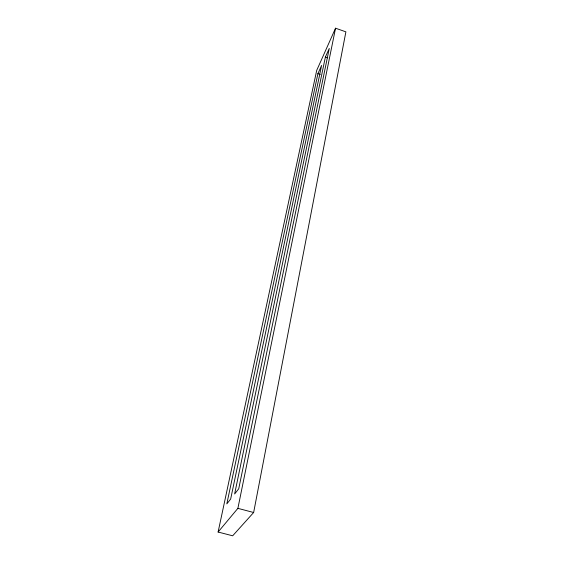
<?xml version="1.0" encoding="UTF-8"?>
<svg xmlns="http://www.w3.org/2000/svg" width="564" height="564" viewBox="0 0 564 564"><rect width="100%" height="100%" fill="white"/><g stroke="black" fill="none" stroke-linecap="round" stroke-linejoin="round"><path stroke-width="0.85" d="M253.645 512.5L345.894 31.845L335.545 28.2L316.7 70.394L218.106 532.035L232.671 535.8L253.645 512.5L237.888 508.347L218.106 532.035M237.888 508.347L335.545 28.2M325.386 57.035L234.631 493.993L238.727 488.784L329.256 48.441L325.386 57.035L327.754 57.852M317.906 73.651L226.82 503.913L230.662 499.034L321.607 65.438L317.906 73.651L320.225 74.448"/></g></svg>
